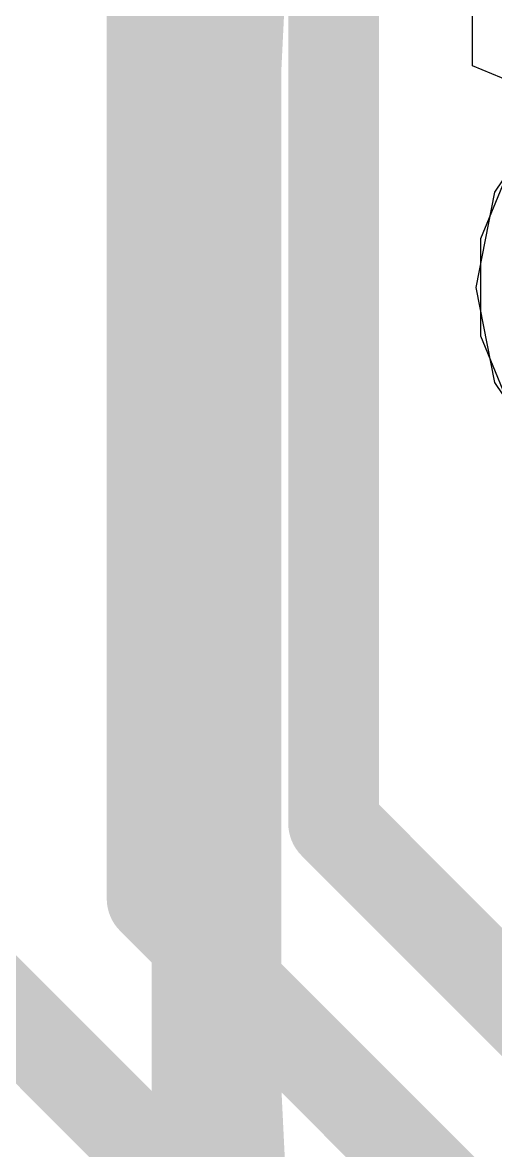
# Model space of a CAD drawing. Header units: inches. Extents: x -13 to 254, y -7 to 63.
# Drawn here: x -2.63 to -1.704, y 14.881 to 17.089 of the extents above; entities that cross this region are included whole.
import ezdxf

# ---------------------------------------------------------------- set-up
doc = ezdxf.new("R2010")
doc.units = ezdxf.units.IN
for name, color, linetype in [('Bottom Layer', 5, 'Continuous'), ('Dimensions', 6, 'Continuous'), ('GND', 16, 'Continuous'), ('POWER', 76, 'Continuous'), ('Top Layer', 1, 'Continuous')]:
    doc.layers.add(name, color=color, linetype=linetype)

msp = doc.modelspace()

# ---------------------------------------------------------------- linework, layer by layer
at = {"layer": 'Bottom Layer'}
for p, q in [((-1.5998, 16.9152), (-1.7054, 16.7571)), ((-1.7054, 16.7571), (-1.7424, 16.5707)), ((-1.7424, 16.5707), (-1.7054, 16.3843)), ((-1.7054, 16.3843), (-1.5998, 16.2262))]:
    msp.add_line(p, q, dxfattribs=at)
at = {"layer": 'Dimensions'}
for points in [[(-2.25, 17, 0.254, 0.254, -1), (1.25, 17, 0.254, 0.254, 0)], [(-2.25, 15, 0.254, 0.254, 0), (-2.25, 17, 0.254, 0.254, 0)], [(1.25, 15, 0.254, 0.254, -1), (-2.25, 15, 0.254, 0.254, 0)]]:
    msp.add_lwpolyline(points, format="xyseb", dxfattribs=at)
for points in [[(-2.3135, 17, 0.127, 0.127, 1), (-2.1865, 17, 0.127, 0.127, 1)], [(-2.3135, 17, 0.127, 0.127, 1), (-2.1865, 17, 0.127, 0.127, 1)], [(-2.3135, 15, 0.127, 0.127, 1), (-2.1865, 15, 0.127, 0.127, 1)], [(-2.3135, 15, 0.127, 0.127, 1), (-2.1865, 15, 0.127, 0.127, 1)]]:
    msp.add_lwpolyline(points, format="xyseb", close=True, dxfattribs=at)
at = {"layer": 'GND'}
for p, q in [((-1.7489, 17.0043), (-1.7489, 20.5696)), ((-1.5711, 16.9306), (-1.7489, 17.0043))]:
    msp.add_line(p, q, dxfattribs=at)
for points in [[(-2.3764, 15.3742, 0.1778, 0.1778, 0), (-2.3764, 20.8295, 0.1778, 0.1778, 0)], [(-2.0208, 15.5215, 0.1778, 0.1778, 0), (-2.0208, 20.6822, 0.1778, 0.1778, 0)], [(-2.0208, 15.5215, 0.1778, 0.1778, 0), (-1.472, 14.9727, 0.1778, 0.1778, 0)], [(-2.3764, 15.3742, 0.1778, 0.1778, 0), (-2.1728, 15.1706, 0.1778, 0.1778, 0)], [(-2.732, 15.2269, 0.1778, 0.1778, 0), (-2.5284, 15.0233, 0.1778, 0.1778, 0)], [(-2.1728, 15.1706, 0.1778, 0.1778, 0), (-1.5431, 14.5409, 0.1778, 0.1778, 0)], [(-2.5284, 15.0233, 0.1778, 0.1778, 0), (-1.4837, 13.9786, 0.1778, 0.1778, 0)]]:
    msp.add_lwpolyline(points, format="xyseb", dxfattribs=at)
for points in [[(-2.0652, 15.5215, 0.0889, 0.0889, 1), (-1.9763, 15.5215, 0.0889, 0.0889, 1)], [(-2.0652, 15.5215, 0.0889, 0.0889, 1), (-1.9763, 15.5215, 0.0889, 0.0889, 1)], [(-2.4208, 15.3742, 0.0889, 0.0889, 1), (-2.3319, 15.3742, 0.0889, 0.0889, 1)], [(-2.4208, 15.3742, 0.0889, 0.0889, 1), (-2.3319, 15.3742, 0.0889, 0.0889, 1)], [(-2.2173, 15.1706, 0.0889, 0.0889, 1), (-2.1284, 15.1706, 0.0889, 0.0889, 1)], [(-2.2173, 15.1706, 0.0889, 0.0889, 1), (-2.1284, 15.1706, 0.0889, 0.0889, 1)], [(-2.5729, 15.0233, 0.0889, 0.0889, 1), (-2.484, 15.0233, 0.0889, 0.0889, 1)], [(-2.5729, 15.0233, 0.0889, 0.0889, 1), (-2.484, 15.0233, 0.0889, 0.0889, 1)]]:
    msp.add_lwpolyline(points, format="xyseb", close=True, dxfattribs=at)
at = {"layer": 'POWER'}
for p, q in [((-1.6603, 16.8414), (-1.7331, 16.6657)), ((-1.7331, 16.6657), (-1.7331, 16.4757)), ((-1.7331, 16.4757), (-1.6603, 16.3))]:
    msp.add_line(p, q, dxfattribs=at)
at = {"layer": 'Top Layer'}
for p, q in [((-1.6603, 16.8414), (-1.7331, 16.6657)), ((-1.7331, 16.6657), (-1.7331, 16.4757)), ((-1.7331, 16.4757), (-1.6603, 16.3))]:
    msp.add_line(p, q, dxfattribs=at)

doc.saveas('drawing.dxf')
